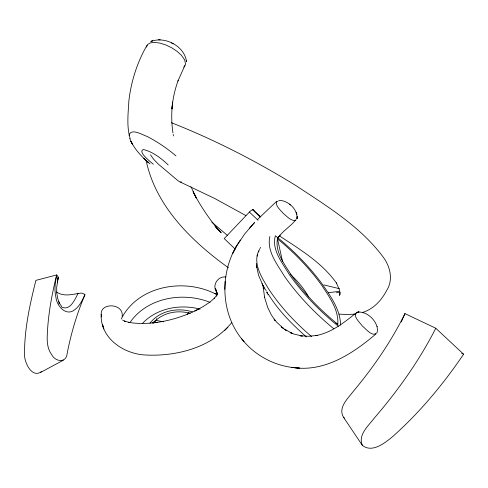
<?xml version="1.0" encoding="UTF-8"?>
<svg xmlns="http://www.w3.org/2000/svg" width="488" height="488" viewBox="0 0 488 488"><rect width="100%" height="100%" fill="white"/><g stroke="black" fill="none" stroke-linecap="round" stroke-linejoin="round"><path stroke-width="0.73" d="M244.061 341.655C221.076 316.029 219.118 275.592 236.351 246.367L232.868 253.138L236.351 246.367M186.325 61.616L186.343 60.628L186.312 61.781M224.846 289.396L225.181 281.509L225.163 281.96M340.6 325.148C340.356 309.069 329.949 295.35 321.189 282.662C307.995 265.161 292.434 249.49 275.36 235.777C271.346 249.874 282.558 263.142 289.323 274.549C303.121 294.038 319.927 311.332 338.489 326.313M296.137 219.466C291.043 226.115 282.747 230.794 277.861 237.967M253.9 210.529C253.272 208.339 250.301 211.048 249.392 212.073L224.212 238.583L235.167 249.057M337.806 324.282C338.825 309.74 329.357 297.009 321.812 285.413C309.233 267.967 294.087 252.436 277.489 238.797C274.854 252.241 284.724 264.404 291.312 275.214C304.384 293.66 320.28 310.045 337.806 324.282L335.866 323.08M296.991 218.642L297.314 216.343L296.991 218.642C297.948 209.279 287.816 200.086 278.678 200.367M146.461 47.116L147.644 44.451L150.371 42.877L154.537 42.377L160.155 43.145L166.201 45.11L171.758 47.824L177.04 51.325L181.341 55.199L184.678 59.914L185.55 63.995L177.9 81.093M122.159 316.297C124.013 302.231 96.953 302.249 101.766 317.011M257.554 255.907L257.725 254.919M216.629 295.929L216.916 292.654L216.94 294.441L216.214 290.555L216.946 293.593M216.654 295.85L217.239 292.885L216.831 294.819M376.352 333.121C372.32 337.275 365.561 328.485 362.389 326.075C360.443 323.166 352.11 315.834 356.85 312.765M58.273 277.391L57.297 282.07L58.316 276.977L56.651 274.957L35.917 280.368C29.744 304.768 24.29 329.76 24.516 355.038C24.577 362.944 32.11 378.67 41.443 371.6M56.834 275.079C55.053 282.393 54.15 290.116 55.968 297.515C56.846 306.25 66.38 316.852 74.914 309.618C78.757 306.732 81.167 302.432 83.283 298.217C83.356 297.003 85.803 295.026 84.442 294.215C83.418 293.648 82.301 293.276 81.154 293.068C73.102 294.02 64.245 297.265 56.547 292.031M56.651 274.957C51.874 294.325 48.202 314.071 47.33 334.036C46.891 341.014 47.232 348.658 51.588 354.483C55.248 362.035 66.405 363.279 67.143 353.599C71.016 333.408 77.049 313.186 85.028 294.575M259.543 249.313C251.936 262.605 261.556 277.05 268.278 288.402C280.142 306.549 295.075 322.592 311.612 336.561M340.112 294.008L339.593 295.423L339.941 292.574L339.996 293.264L339.544 290.086L336.354 282.9L336.769 283.546C322.324 262.806 299.998 249.459 279.282 235.783M178.254 80.209C174.838 89.469 172.709 99.192 171.941 109.031L172.679 101.998C171.331 112.27 171.459 122.714 172.959 132.962M257.103 255.956L257.335 255.279M258.609 251.942L258.969 250.93M269.888 236.497C266.442 251.082 277.404 264.539 284.474 276.318C298.339 296.021 315.224 313.528 333.829 328.796M217.148 294.02L216.318 295.96L216.715 295.222L214.098 298.595L214.641 298.064L209.608 302.34L202.91 306.708L194.81 310.984L199.842 308.453M401.258 321.97L404.949 313.613C391.144 341.649 373.253 367.519 353.227 391.461C347.938 398.434 337.855 407.584 343.424 417.142L362.389 445.404C372.289 453.303 385.136 442.866 392.889 436.388C419.942 412.269 443.299 384.172 463.6 354.209L435.79 328.247L404.949 313.613M78.074 293.416C74.926 299.382 70.101 311.277 61.598 307.013M121.213 319C138.183 285.102 185.287 277.635 216.806 294.612M435.79 328.247C419.259 360.656 398.068 390.51 374.345 418.027C368.66 425.646 357.637 434.826 362.389 445.404M259.897 248.673L260.592 247.392M147.053 45.232C137.213 62.196 131.156 81.258 128.893 100.717C128.198 113.106 126.477 126.386 130.119 138.421M376.986 332.871C379.884 323.141 367.244 310.264 357.246 312.296M185.044 65.648L183.744 67.106M240.322 240.041L236.296 246.446L244.689 233.959L254.529 222.546L249.575 228.055M130.357 321.94C147.773 297.442 183.165 291.568 210.023 302.359M149.95 323.257C159.472 310.588 177.913 307.184 192.473 311.917M231.763 322.519C211.603 347.462 176.827 356.539 145.9 355.026C124.025 354.196 100.253 338.483 101.138 314.449M153.793 321.86L154.153 321.391M277.885 237.918L280.082 235.222L277.928 237.869M153.775 322.574L155.367 320.75L153.549 322.806L155.367 320.75M189.015 312.387L187.166 314.363M142.551 323.306C156.947 308.093 180.322 303.792 200.086 309.185M257.267 219.722L276.434 201.544L277.953 201.288M224.492 330.687L227.92 327.198M276.434 201.544C275.311 206.235 280.673 210.188 283.375 213.506C286.877 216.239 290.94 221.363 295.789 220.375M156.203 319.146L156.654 318.719M155.172 320.97C164.297 312.283 178.382 309.825 190.271 313.436M355.801 313.156C343.875 322.824 331.09 332.895 315.559 335.683L317.432 335.384L308.703 336.287L300.047 335.738L302.304 336.043L294.069 334.091L290.116 332.584L292.349 333.45L284.907 329.449L286.767 330.766L281.454 326.99L283.278 328.284L276.946 322.458L274.146 319.152L275.262 320.689L271.285 314.797L267.735 307.531L264.466 297.082M375.986 333.926C353.257 353.233 325.1 372.088 293.727 367.623C273.359 365.5 253.98 354.733 241.462 338.519M57.822 277.989L58.188 277.587L56.669 287.542L56.773 293.184L57.773 298.723L59.499 303.377L58.67 301.553M181.42 181.926L180.029 181.994L177.791 180.548L158.447 164.23L153.537 159.198L150.511 154.8M63.446 360.138L40.419 372.521M150.603 41.651C164.444 35.715 184.006 45.823 186.373 60.811M195.487 310.642C181.994 317.096 167.445 321.427 152.537 322.928L157.642 322.312L156.91 322.403M152.055 40.955L151.317 41.273L152.707 40.687M362.395 312.497C373.216 309.27 381.445 300.48 386.545 290.702C393.328 280.515 390.449 267.089 383.635 257.682C361.01 226.908 327.527 206.491 296.155 185.745C256.481 161.229 214.805 139.843 171.416 122.708M338.696 292.275L336.445 292.806M328.369 292.696L339.154 291.366M355.301 314.095L346.413 314.565L339.166 314.083M153.427 322.824C145.131 323.623 136.695 323.837 128.472 322.293L129.344 322.464L124.434 321.104L125.361 321.421L122.543 320.018M225.932 276.989C217.776 275.885 211.749 285.376 216.635 292.3M158.46 39.766L160.253 39.827M163.364 321.848L156.325 320.415M339.416 288.689L323.837 284.913M180.45 182.128L214.799 198.531L245.903 215.586M461.642 353.263L463.6 354.209M263.026 288.115L265.008 289.116M173.197 43.835L171.453 42.938M214.873 293.404L217.544 294.801M228.433 267.772C191.857 241.481 155.886 206.516 146.211 160.857M153.323 164.224C151.408 162.553 137.079 151.658 143.423 149.505C152.933 151.908 161.223 158.252 168.201 164.956M227.542 235.509L211.786 222.138M289.311 204.191L290.384 205.027M149.932 163.846C141.703 156.782 133.614 148.645 129.723 138.311M344.693 418.375L343.424 417.142M306.415 336.982C293.739 325.6 281.338 313.625 271.731 299.418M175.954 155.879C167.146 148.321 157.404 141.819 147.12 136.457C142.911 135.06 130.552 127.508 129.1 135.499M290.159 274.061C297.32 280.795 303.92 288.316 308.63 296.997M253.15 209.688L260.738 216.861M252.546 209.761L260.147 216.946M249.392 212.073L258.091 220.301M215.019 226.103L221.223 232.855L215.178 226.206L219.014 230.507C209.004 218.648 200.214 205.698 193.138 191.882M61.671 306.482L59.432 303.237M270.852 298.125L271.438 298.985M216.526 290.512L215.452 288.506M270.565 297.698L268.376 294.325M266.588 292.141L268.217 294.752M58.7 303.603L58.914 303.951M266.875 291.848L267.607 293.081M265.496 289.445L266.173 290.641M264.252 287.103L264.862 288.262M263.203 286.084L263.715 287.103L258.512 275.183L256.444 265.307M193.15 191.894L196.286 197.976L190.942 186.666M261.94 283.607L263.715 287.103M296.094 212.146L296.942 214.22M103.157 326.612L102.572 324.746L103.883 328.961M216.672 292.477L216.965 293.654M377.139 326.313L377.224 326.661M277.489 238.797L282.546 261.568M264.63 297.692L262.947 285.193M173.185 134.444L173.46 135.945M256.468 265.46L256.627 267.247L256.291 263.471M358.235 312.046L356.612 312.576L358.985 311.85L358.235 312.046M297.552 367.94L291.452 367.409L299.748 368.141L297.552 367.94M147.449 161.729L145.68 160.137L148.193 162.406L147.449 161.729M146.492 160.887L143.96 158.484L146.492 160.887M132.498 144.338L130.894 141.313L132.498 144.338"/></g></svg>
